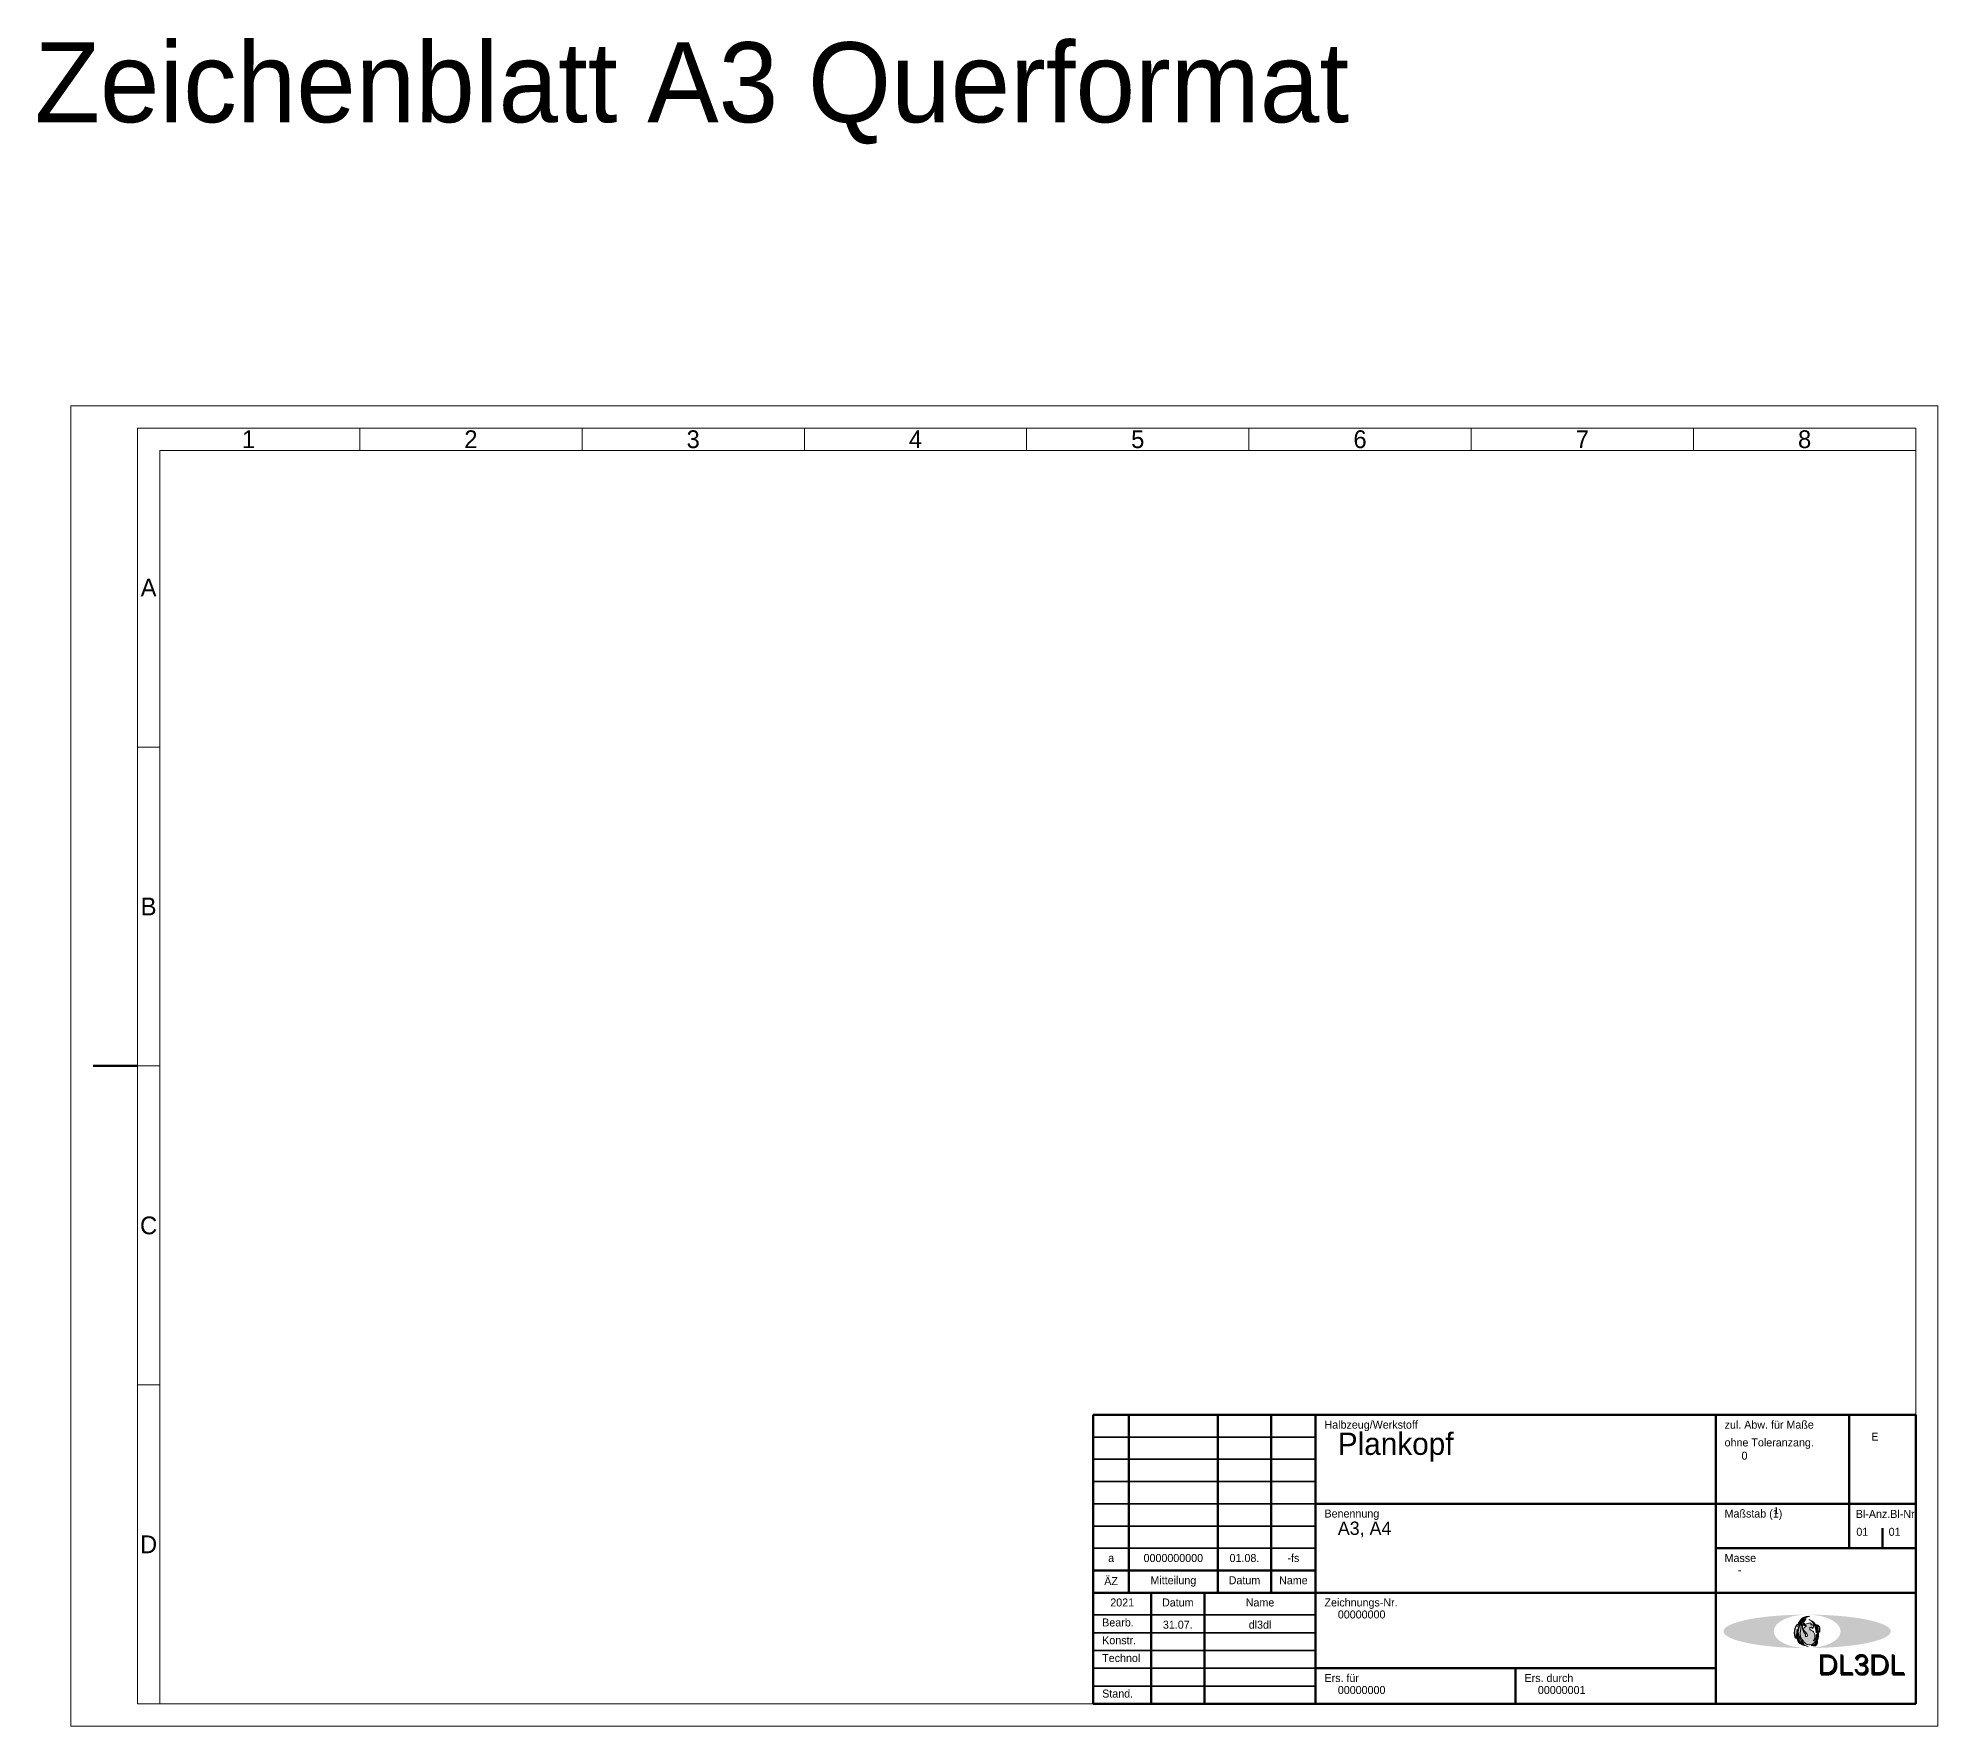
# Model space of a CAD drawing. Header units: millimetres. Extents: x -10 to 4154, y -219 to 3798.
# Drawn here: x 3111.5 to 3538.9, y 367.3 to 747.1 of the extents above; entities that cross this region are included whole.
import ezdxf
from ezdxf.enums import TextEntityAlignment as Align

# ---------------------------------------------------------------- set-up
doc = ezdxf.new("R2010")
doc.units = ezdxf.units.MM
for name, color, linetype, lineweight, true_color in [('_Logo_A_oval', 1, 'Continuous', 5, 0xff0000), ('_Logo_B_oval', 30, 'Continuous', 5, 0xff7f00), ('_Logo_C_oval', 16, 'Continuous', 5, 0x4c0000), ('_Logo_Phoenix', 96, 'Continuous', 5, 0x004c00), ('_Logo_Text1', 5, 'Continuous', 5, 0x0000ff), ('_Logo_Text2', 1, 'Continuous', 5, 0xff0000), ('Begrenzungslinie Felder', 5, 'Continuous', 50, 0x0000ff), ('Begrenzungslinie Schriftfeld', 30, 'Continuous', 100, 0xff7f00), ('Blattformate', 2, 'Continuous', 5, 0xffff00), ('Legende', 7, 'Continuous', 5, 0x000000), ('Lochung', 94, 'Continuous', 50, 0x008000), ('PK_Txt_ausgef', 3, 'Continuous', 5, 0x00ff00), ('Text_Ausgef', 3, 'Continuous', 5, 0x00ff00), ('Text_Vorgabe', 1, 'Continuous', 5, 0xff0000), ('Zeichnungsrahmen_1', 7, 'Continuous', 5, 0x000000), ('Zeilenlinie', 134, 'Continuous', 35, 0x008080)]:
    doc.layers.add(name, color=color, linetype=linetype, lineweight=lineweight, true_color=true_color)
doc.styles.add('textstyle0', font='')
doc.styles.add('textstyle1', font='')
doc.styles.add('textstyle10', font='')
doc.styles.add('textstyle11', font='')
doc.styles.add('textstyle12', font='')
doc.styles.add('textstyle13', font='')
doc.styles.add('textstyle14', font='')
doc.styles.add('textstyle15', font='')
doc.styles.add('textstyle16', font='')
doc.styles.add('textstyle17', font='')
doc.styles.add('textstyle18', font='')
doc.styles.add('textstyle19', font='')
doc.styles.add('textstyle20', font='')
doc.styles.add('textstyle21', font='')
doc.styles.add('textstyle22', font='')
doc.styles.add('textstyle23', font='')
doc.styles.add('textstyle262', font='')
doc.styles.add('textstyle264', font='')
doc.styles.add('textstyle266', font='')
doc.styles.add('textstyle268', font='')
doc.styles.add('textstyle270', font='')
doc.styles.add('textstyle272', font='')
doc.styles.add('textstyle274', font='')
doc.styles.add('textstyle275', font='')
doc.styles.add('textstyle276', font='')
doc.styles.add('textstyle289', font='')
doc.styles.add('textstyle292', font='')
doc.styles.add('textstyle294', font='')
doc.styles.add('textstyle4', font='')
doc.styles.add('textstyle5', font='')
doc.styles.add('textstyle569', font='')
doc.styles.add('textstyle6', font='')
doc.styles.add('textstyle7', font='')
doc.styles.add('textstyle796', font='')
doc.styles.add('textstyle797', font='')
doc.styles.add('textstyle798', font='')
doc.styles.add('textstyle799', font='')
doc.styles.add('textstyle8', font='')
doc.styles.add('textstyle800', font='')
doc.styles.add('textstyle801', font='')
doc.styles.add('textstyle802', font='')
doc.styles.add('textstyle803', font='')
doc.styles.add('textstyle804', font='')
doc.styles.add('textstyle805', font='')
doc.styles.add('textstyle806', font='')
doc.styles.add('textstyle807', font='')
doc.styles.add('textstyle810', font='')
doc.styles.add('textstyle811', font='')
doc.styles.add('textstyle812', font='')
doc.styles.add('textstyle813', font='')
doc.styles.add('textstyle814', font='')
doc.styles.add('textstyle815', font='')
doc.styles.add('textstyle9', font='')
doc.styles.get('textstyle0').set_extended_font_data('Arial')
doc.styles.get('textstyle1').set_extended_font_data('Arial')
doc.styles.get('textstyle10').set_extended_font_data('TGL 31034-1')
doc.styles.get('textstyle11').set_extended_font_data('TGL 31034-1')
doc.styles.get('textstyle12').set_extended_font_data('TGL 31034-1')
doc.styles.get('textstyle13').set_extended_font_data('TGL 31034-1')
doc.styles.get('textstyle14').set_extended_font_data('TGL 31034-1')
doc.styles.get('textstyle15').set_extended_font_data('TGL 31034-1')
doc.styles.get('textstyle16').set_extended_font_data('TGL 31034-1')
doc.styles.get('textstyle17').set_extended_font_data('TGL 31034-1')
doc.styles.get('textstyle18').set_extended_font_data('TGL 31034-1')
doc.styles.get('textstyle19').set_extended_font_data('TGL 31034-1')
doc.styles.get('textstyle20').set_extended_font_data('TGL 31034-1')
doc.styles.get('textstyle21').set_extended_font_data('TGL 31034-1')
doc.styles.get('textstyle22').set_extended_font_data('TGL 31034-1')
doc.styles.get('textstyle23').set_extended_font_data('TGL 31034-1')
doc.styles.get('textstyle262').set_extended_font_data('TGL 31034-1')
doc.styles.get('textstyle264').set_extended_font_data('TGL 31034-1')
doc.styles.get('textstyle266').set_extended_font_data('TGL 31034-1')
doc.styles.get('textstyle268').set_extended_font_data('TGL 31034-1')
doc.styles.get('textstyle270').set_extended_font_data('TGL 31034-1')
doc.styles.get('textstyle272').set_extended_font_data('TGL 31034-1')
doc.styles.get('textstyle274').set_extended_font_data('TGL 31034-1')
doc.styles.get('textstyle275').set_extended_font_data('TGL 31034-1')
doc.styles.get('textstyle276').set_extended_font_data('TGL 31034-1')
doc.styles.get('textstyle289').set_extended_font_data('TGL 31034-1')
doc.styles.get('textstyle292').set_extended_font_data('TGL 31034-1')
doc.styles.get('textstyle294').set_extended_font_data('TGL 31034-1')
doc.styles.get('textstyle4').set_extended_font_data('TGL 31034-1')
doc.styles.get('textstyle5').set_extended_font_data('TGL 31034-1')
doc.styles.get('textstyle569').set_extended_font_data('TGL 31034-1')
doc.styles.get('textstyle6').set_extended_font_data('TGL 31034-1')
doc.styles.get('textstyle7').set_extended_font_data('TGL 31034-1')
doc.styles.get('textstyle796').set_extended_font_data('TGL 31034-1')
doc.styles.get('textstyle797').set_extended_font_data('TGL 31034-1')
doc.styles.get('textstyle798').set_extended_font_data('TGL 31034-1')
doc.styles.get('textstyle799').set_extended_font_data('TGL 31034-1')
doc.styles.get('textstyle8').set_extended_font_data('TGL 31034-1')
doc.styles.get('textstyle800').set_extended_font_data('TGL 31034-1')
doc.styles.get('textstyle801').set_extended_font_data('TGL 31034-1')
doc.styles.get('textstyle802').set_extended_font_data('TGL 31034-1')
doc.styles.get('textstyle803').set_extended_font_data('TGL 31034-1')
doc.styles.get('textstyle804').set_extended_font_data('TGL 31034-1')
doc.styles.get('textstyle805').set_extended_font_data('TGL 31034-1')
doc.styles.get('textstyle806').set_extended_font_data('TGL 31034-1')
doc.styles.get('textstyle807').set_extended_font_data('TGL 31034-1')
doc.styles.get('textstyle810').set_extended_font_data('TGL 31034-1')
doc.styles.get('textstyle811').set_extended_font_data('TGL 31034-1')
doc.styles.get('textstyle812').set_extended_font_data('TGL 31034-1')
doc.styles.get('textstyle813').set_extended_font_data('TGL 31034-1')
doc.styles.get('textstyle814').set_extended_font_data('TGL 31034-1')
doc.styles.get('textstyle815').set_extended_font_data('TGL 31034-1')
doc.styles.get('textstyle9').set_extended_font_data('TGL 31034-1')

msp = doc.modelspace()

# ---------------------------------------------------------------- hatches: boundary and pattern name
at = {"layer": '_Logo_A_oval'}
h = msp.add_hatch(color=256, dxfattribs=at)
edge = h.paths.add_edge_path()
edge.add_ellipse((3509.43, 388.62), major_axis=(7.52, 0), ratio=0.5, start_angle=0, end_angle=360)
edge = h.paths.add_edge_path()
edge.add_ellipse((3509.43, 388.62), major_axis=(11.29, 0), ratio=0.333333, start_angle=0, end_angle=360)
at = {"layer": '_Logo_B_oval'}
h = msp.add_hatch(color=256, dxfattribs=at)
edge = h.paths.add_edge_path()
edge.add_ellipse((3509.43, 388.62), major_axis=(11.29, 0), ratio=0.333333, start_angle=0, end_angle=360)
edge = h.paths.add_edge_path()
edge.add_ellipse((3509.43, 388.62), major_axis=(15.05, 0), ratio=0.25, start_angle=0, end_angle=360)
at = {"layer": '_Logo_C_oval'}
h = msp.add_hatch(color=256, dxfattribs=at)
edge = h.paths.add_edge_path()
edge.add_ellipse((3509.43, 388.62), major_axis=(15.05, 0), ratio=0.25, start_angle=0, end_angle=360)
edge = h.paths.add_edge_path()
edge.add_ellipse((3509.43, 388.62), major_axis=(18.81, 0), ratio=0.2, start_angle=0, end_angle=360)
at = {"layer": '_Logo_Phoenix'}
h = msp.add_hatch(color=256, dxfattribs=at)
edge = h.paths.add_edge_path()
edge.add_spline(control_points=[(3507.25, 390.22), (3506.04, 389.08), (3506.63, 387.16), (3506.89, 387.03)], knot_values=[0, 0, 0, 0, 1, 1, 1, 1], degree=3, periodic=0)
edge.add_spline(control_points=[(3506.89, 387.03), (3506.81, 387.1), (3506.23, 389.01), (3507.25, 390.22)], knot_values=[0, 0, 0, 0, 1, 1, 1, 1], degree=3, periodic=0)
h = msp.add_hatch(color=256, dxfattribs=at)
edge = h.paths.add_edge_path()
edge.add_spline(control_points=[(3508.87, 388.15), (3509.18, 387.96), (3508.97, 387.61), (3508.97, 387.61), (3508.97, 387.61), (3509.04, 387.43), (3509.51, 387.42), (3509.44, 387.86), (3509.35, 388.15), (3508.96, 388.54), (3508.65, 388.8), (3508.53, 389.15), (3508.76, 389.51), (3509.14, 389.76), (3509.21, 389.85), (3509.15, 389.98), (3508.94, 389.98), (3508.75, 389.93), (3508.59, 390.01), (3508.63, 390.28), (3508.87, 390.4), (3508.88, 390.41), (3508.88, 390.4), (3508.81, 390.29), (3508.7, 390.21), (3508.8, 390.13), (3509.08, 390.21), (3509.42, 390.39), (3510.03, 390.52), (3510.25, 390.49), (3510.28, 390.43), (3510.31, 390.24), (3510.23, 390.08), (3510.53, 390.11), (3510.74, 390.02), (3510.91, 389.84), (3510.87, 389.56), (3510.67, 389.3), (3510.59, 389.24), (3510.59, 389.24), (3510.57, 389.39), (3510.52, 389.54), (3510.34, 389.58), (3510.09, 389.54), (3509.98, 389.3), (3510, 389), (3510.22, 388.91), (3510.66, 388.76), (3510.87, 388.49)], knot_values=[0, 0, 0, 0, 1, 2, 3, 4, 5, 6, 7, 8, 9, 10, 11, 12, 13, 14, 15, 16, 17, 18, 19, 20, 21, 22, 23, 24, 25, 26, 27, 28, 29, 30, 31, 32, 33, 34, 35, 36, 37, 38, 39, 40, 41, 42, 43, 44, 45, 46, 46, 46, 46], degree=3, periodic=0)
edge.add_spline(control_points=[(3510.87, 388.49), (3511.07, 388.14), (3511.21, 387.65), (3511.13, 387.18), (3510.96, 386.75), (3510.8, 386.48), (3510.8, 386.48), (3511.32, 386.79), (3511.46, 387.32), (3511.45, 387.73), (3511.41, 387.84), (3511.56, 387.57), (3511.58, 387.09), (3511.48, 386.79), (3511.06, 386.02), (3510.62, 385.73), (3510.13, 385.6), (3509.54, 385.59), (3509.17, 385.78), (3509.17, 385.78), (3509.17, 385.78)], knot_values=[0, 0, 0, 0, 1, 2, 3, 4, 5, 6, 7, 8, 9, 10, 11, 12, 13, 14, 15, 16, 17, 18, 18, 18, 18], degree=3, periodic=0)
edge.add_spline(control_points=[(3509.17, 385.78), (3509.17, 385.78), (3509.12, 385.75), (3506.23, 389.08), (3509.23, 391.48)], knot_values=[0, 0, 0, 0, 1, 2, 2, 2, 2], degree=3, periodic=0)
edge.add_spline(control_points=[(3509.23, 391.48), (3507.91, 389.76), (3508.87, 388.15), (3508.87, 388.15), (3508.87, 388.15), (3508.87, 388.15), (3508.87, 388.15)], knot_values=[0, 0, 0, 0, 1, 2, 3, 4, 4, 4, 4], degree=3, periodic=0)
h = msp.add_hatch(color=256, dxfattribs=at)
edge = h.paths.add_edge_path()
edge.add_spline(control_points=[(3508.78, 391.53), (3507.3, 388.63), (3508.68, 385.62), (3508.68, 385.6), (3508.68, 385.6), (3506.53, 388.67), (3508.78, 391.53), (3508.78, 391.53), (3508.78, 391.53)], knot_values=[0, 0, 0, 0, 1, 2, 3, 4, 5, 6, 6, 6, 6], degree=3, periodic=0)
h = msp.add_hatch(color=256, dxfattribs=at)
edge = h.paths.add_edge_path()
edge.add_spline(control_points=[(3507.11, 389.01), (3507.18, 386.18), (3509.64, 385.21), (3509.64, 385.21), (3509.64, 385.21), (3506.87, 385.89), (3507.13, 388.98), (3507.13, 388.98), (3507.11, 389.01)], knot_values=[0, 0, 0, 0, 1, 2, 3, 4, 5, 6, 6, 6, 6], degree=3, periodic=0)
h = msp.add_hatch(color=256, dxfattribs=at)
edge = h.paths.add_edge_path()
edge.add_spline(control_points=[(3510, 392.07), (3508.01, 391.59), (3507.27, 389.68), (3507.27, 389.68)], knot_values=[0, 0, 0, 0, 1, 1, 1, 1], degree=3, periodic=0)
edge.add_spline(control_points=[(3507.27, 389.68), (3507.3, 389.82), (3507.57, 392.06), (3510, 392.07)], knot_values=[0, 0, 0, 0, 1, 1, 1, 1], degree=3, periodic=0)
h = msp.add_hatch(color=256, dxfattribs=at)
edge = h.paths.add_edge_path()
edge.add_spline(control_points=[(3511.32, 389.22), (3511.36, 388.98), (3511.39, 388.79), (3511.41, 388.49), (3511.42, 388.26), (3511.41, 388.26), (3511.41, 388.26), (3511.52, 388.57), (3511.52, 388.95), (3511.44, 389.62), (3511.23, 390.23), (3511.05, 390.53), (3510.54, 390.95), (3509.86, 391.25), (3509.86, 391.25), (3509.86, 391.25)], knot_values=[0, 0, 0, 0, 1, 2, 3, 4, 5, 6, 7, 8, 9, 10, 11, 12, 13, 13, 13, 13], degree=3, periodic=0)
edge.add_spline(control_points=[(3509.86, 391.25), (3510.27, 391.04), (3510.5, 390.81), (3510.74, 390.5), (3510.99, 390.17), (3511.22, 389.66), (3511.32, 389.22)], knot_values=[0, 0, 0, 0, 1, 2, 3, 4, 4, 4, 4], degree=3, periodic=0)
h = msp.add_hatch(color=256, dxfattribs=at)
edge = h.paths.add_edge_path()
edge.add_spline(control_points=[(3511.97, 387.61), (3511.95, 387.23), (3511.83, 386.72), (3511.67, 386.44), (3511.31, 386.1), (3511.11, 385.9), (3511.11, 385.9), (3511.25, 386.16), (3511.45, 386.48), (3511.57, 386.79), (3511.58, 387.09), (3511.44, 387.78)], knot_values=[0, 0, 0, 0, 1, 2, 3, 4, 5, 6, 7, 8, 9, 9, 9, 9], degree=3, periodic=0)
edge.add_spline(control_points=[(3511.44, 387.78), (3511.63, 387.87), (3511.67, 388.08), (3511.69, 388.72), (3511.65, 389.28), (3511.64, 389.59), (3511.44, 390.2), (3511.33, 390.28), (3511.67, 389.85), (3511.78, 389.55), (3511.89, 389.12), (3511.95, 388.71), (3511.98, 388.14), (3511.97, 387.61)], knot_values=[0, 0, 0, 0, 1, 2, 3, 4, 5, 6, 7, 8, 9, 10, 11, 11, 11, 11], degree=3, periodic=0)
h = msp.add_hatch(color=256, dxfattribs=at)
edge = h.paths.add_edge_path()
edge.add_spline(control_points=[(3512.23, 388.47), (3512.23, 388.87), (3512.17, 389.14), (3512.11, 389.44), (3511.99, 389.68), (3511.72, 390.06), (3511.72, 390.06), (3511.72, 390.06)], knot_values=[0, 0, 0, 0, 1, 2, 3, 4, 5, 5, 5, 5], degree=3, periodic=0)
edge.add_spline(control_points=[(3511.72, 390.06), (3512.35, 389.74), (3512.23, 388.47), (3512.23, 388.47), (3512.23, 388.47)], knot_values=[0, 0, 0, 0, 1, 2, 2, 2, 2], degree=3, periodic=0)
h = msp.add_hatch(color=256, dxfattribs=at)
edge = h.paths.add_edge_path()
edge.add_spline(control_points=[(3510.43, 385.47), (3510.7, 385.36), (3511.15, 385.35), (3511.39, 385.42), (3511.61, 385.67), (3511.75, 386.01), (3511.77, 386.26), (3511.79, 386.37), (3511.79, 386.37), (3511.79, 386.37), (3511.7, 386.15), (3511.63, 386.07), (3511.45, 385.85), (3511.26, 385.72), (3511.08, 385.64), (3510.8, 385.55), (3510.52, 385.53), (3510.43, 385.53), (3510.33, 385.54), (3510.33, 385.53), (3510.33, 385.53), (3510.39, 385.49), (3510.43, 385.47), (3510.43, 385.47), (3510.43, 385.47)], knot_values=[0, 0, 0, 0, 1, 2, 3, 4, 5, 6, 7, 8, 9, 10, 11, 12, 13, 14, 15, 16, 17, 18, 19, 20, 21, 22, 22, 22, 22], degree=3, periodic=0)

# ---------------------------------------------------------------- linework, layer by layer
for points in [[(3507.25, 390.22), (3506.04, 389.08), (3506.63, 387.16), (3506.89, 387.03)], [(3509.23, 391.48), (3506.23, 389.08), (3509.12, 385.75), (3509.17, 385.78), (3509.17, 385.78)], [(3507.25, 390.22), (3506.23, 389.01), (3506.81, 387.1), (3506.89, 387.03)], [(3507.11, 389.01), (3507.18, 386.18), (3509.64, 385.21), (3509.64, 385.21), (3509.64, 385.21), (3506.87, 385.89), (3507.13, 388.98), (3507.13, 388.98), (3507.11, 389.01)], [(3508.78, 391.53), (3507.3, 388.63), (3508.68, 385.62), (3508.68, 385.6), (3508.68, 385.6), (3506.53, 388.67), (3508.78, 391.53), (3508.78, 391.53), (3508.78, 391.53)], [(3510, 392.07), (3507.57, 392.06), (3507.3, 389.82), (3507.27, 389.68)], [(3510, 392.07), (3508.01, 391.59), (3507.27, 389.68), (3507.27, 389.68)], [(3509.23, 391.48), (3507.91, 389.76), (3508.87, 388.15), (3508.87, 388.15), (3508.87, 388.15), (3508.87, 388.15), (3508.87, 388.15)], [(3508.87, 388.15), (3509.18, 387.96), (3508.97, 387.61), (3508.97, 387.61), (3508.97, 387.61), (3509.04, 387.43), (3509.51, 387.42), (3509.44, 387.86), (3509.35, 388.15), (3508.96, 388.54), (3508.65, 388.8), (3508.53, 389.15), (3508.76, 389.51), (3509.14, 389.76), (3509.21, 389.85), (3509.15, 389.98), (3508.94, 389.98), (3508.75, 389.93), (3508.59, 390.01), (3508.63, 390.28), (3508.87, 390.4), (3508.88, 390.41), (3508.88, 390.4), (3508.81, 390.29), (3508.7, 390.21), (3508.8, 390.13), (3509.08, 390.21), (3509.42, 390.39), (3510.03, 390.52), (3510.25, 390.49), (3510.28, 390.43), (3510.31, 390.24), (3510.23, 390.08), (3510.53, 390.11), (3510.74, 390.02), (3510.91, 389.84), (3510.87, 389.56), (3510.67, 389.3), (3510.59, 389.24), (3510.59, 389.24), (3510.57, 389.39), (3510.52, 389.54), (3510.34, 389.58), (3510.09, 389.54), (3509.98, 389.3), (3510, 389), (3510.22, 388.91), (3510.66, 388.76), (3510.87, 388.49)], [(3509.86, 391.25), (3510.27, 391.04), (3510.5, 390.81), (3510.74, 390.5), (3510.99, 390.17), (3511.22, 389.66), (3511.32, 389.22)], [(3511.32, 389.22), (3511.36, 388.98), (3511.39, 388.79), (3511.41, 388.49), (3511.42, 388.26), (3511.41, 388.26), (3511.41, 388.26), (3511.52, 388.57), (3511.52, 388.95), (3511.44, 389.62), (3511.23, 390.23), (3511.05, 390.53), (3510.54, 390.95), (3509.86, 391.25), (3509.86, 391.25), (3509.86, 391.25)], [(3511.44, 387.78), (3511.63, 387.87), (3511.67, 388.08), (3511.69, 388.72), (3511.65, 389.28), (3511.64, 389.59), (3511.44, 390.2), (3511.33, 390.28), (3511.67, 389.85), (3511.78, 389.55), (3511.89, 389.12), (3511.95, 388.71), (3511.98, 388.14), (3511.97, 387.61)], [(3511.72, 390.06), (3512.35, 389.74), (3512.23, 388.47), (3512.23, 388.47), (3512.23, 388.47)], [(3512.23, 388.47), (3512.23, 388.87), (3512.17, 389.14), (3512.11, 389.44), (3511.99, 389.68), (3511.72, 390.06), (3511.72, 390.06), (3511.72, 390.06)], [(3510.87, 388.49), (3511.07, 388.14), (3511.21, 387.65), (3511.13, 387.18), (3510.96, 386.75), (3510.8, 386.48), (3510.8, 386.48), (3511.32, 386.79), (3511.46, 387.32), (3511.45, 387.73), (3511.41, 387.84), (3511.56, 387.57), (3511.58, 387.09), (3511.48, 386.79), (3511.06, 386.02), (3510.62, 385.73), (3510.13, 385.6), (3509.54, 385.59), (3509.17, 385.78), (3509.17, 385.78), (3509.17, 385.78)], [(3510.43, 385.47), (3510.7, 385.36), (3511.15, 385.35), (3511.39, 385.42), (3511.61, 385.67), (3511.75, 386.01), (3511.77, 386.26), (3511.79, 386.37), (3511.79, 386.37), (3511.79, 386.37), (3511.7, 386.15), (3511.63, 386.07), (3511.45, 385.85), (3511.26, 385.72), (3511.08, 385.64), (3510.8, 385.55), (3510.52, 385.53), (3510.43, 385.53), (3510.33, 385.54), (3510.33, 385.53), (3510.33, 385.53), (3510.39, 385.49), (3510.43, 385.47), (3510.43, 385.47), (3510.43, 385.47)], [(3511.97, 387.61), (3511.95, 387.23), (3511.83, 386.72), (3511.67, 386.44), (3511.31, 386.1), (3511.11, 385.9), (3511.11, 385.9), (3511.25, 386.16), (3511.45, 386.48), (3511.57, 386.79), (3511.58, 387.09), (3511.44, 387.78)]]:
    msp.add_open_spline(points, degree=3, dxfattribs=at)
at = {"layer": 'Begrenzungslinie Felder'}
for p, q in [((3356.85, 437.32), (3356.85, 397.32)), ((3376.85, 437.32), (3376.85, 397.32)), ((3388.85, 437.32), (3388.85, 397.32)), ((3398.85, 372.32), (3398.85, 437.32)), ((3488.85, 437.32), (3488.85, 417.32)), ((3518.85, 437.32), (3518.85, 407.32)), ((3488.85, 417.32), (3398.85, 417.32)), ((3488.85, 417.32), (3488.85, 380.32)), ((3533.85, 417.32), (3488.85, 417.32)), ((3526.35, 407.32), (3526.35, 411.82)), ((3518.85, 407.32), (3488.85, 407.32)), ((3526.35, 407.32), (3518.85, 407.32)), ((3533.85, 407.32), (3526.35, 407.32)), ((3348.85, 402.32), (3398.85, 402.32)), ((3348.85, 397.32), (3398.85, 397.32)), ((3361.85, 372.32), (3361.85, 397.32)), ((3373.85, 372.32), (3373.85, 397.32)), ((3398.85, 397.32), (3488.85, 397.32)), ((3488.85, 397.32), (3533.85, 397.32)), ((3488.85, 380.32), (3398.85, 380.32)), ((3443.85, 372.32), (3443.85, 380.32)), ((3488.85, 372.32), (3488.85, 380.32))]:
    msp.add_line(p, q, dxfattribs=at)
at = {"layer": 'Begrenzungslinie Schriftfeld'}
for p, q in [((3348.85, 437.32), (3356.85, 437.32)), ((3348.85, 437.32), (3348.85, 432.32)), ((3356.85, 437.32), (3376.85, 437.32)), ((3376.85, 437.32), (3388.85, 437.32)), ((3388.85, 437.32), (3398.85, 437.32)), ((3398.85, 437.32), (3488.85, 437.32)), ((3533.85, 437.32), (3488.85, 437.32)), ((3533.85, 437.32), (3533.85, 417.32)), ((3348.85, 432.32), (3348.85, 427.32)), ((3348.85, 427.32), (3348.85, 422.32)), ((3348.85, 422.32), (3348.85, 417.32)), ((3348.85, 417.32), (3348.85, 412.32)), ((3533.85, 417.32), (3533.85, 407.32)), ((3348.85, 412.32), (3348.85, 407.32)), ((3348.85, 407.32), (3348.85, 402.32)), ((3533.85, 407.32), (3533.85, 372.32)), ((3348.85, 402.32), (3348.85, 397.32)), ((3348.85, 392.32), (3348.85, 397.32)), ((3348.85, 388.32), (3348.85, 392.32)), ((3348.85, 384.32), (3348.85, 388.32)), ((3348.85, 380.32), (3348.85, 384.32)), ((3348.85, 376.32), (3348.85, 380.32)), ((3348.85, 372.32), (3348.85, 376.32)), ((3361.85, 372.32), (3348.85, 372.32)), ((3373.85, 372.32), (3361.85, 372.32)), ((3398.85, 372.32), (3373.85, 372.32)), ((3398.85, 372.32), (3443.85, 372.32)), ((3443.85, 372.32), (3488.85, 372.32)), ((3488.85, 372.32), (3533.85, 372.32))]:
    msp.add_line(p, q, dxfattribs=at)
at = {"layer": 'Blattformate'}
for p, q in [((3118.85, 367.32), (3118.85, 664.32)), ((3118.85, 664.32), (3538.85, 664.32)), ((3538.85, 367.32), (3538.85, 664.32)), ((3118.85, 367.32), (3538.85, 367.32))]:
    msp.add_line(p, q, dxfattribs=at)
at = {"layer": 'Lochung'}
msp.add_line((3123.85, 515.82), (3133.85, 515.82), dxfattribs=at)
at = {"layer": 'Zeichnungsrahmen_1'}
for p, q in [((3533.85, 659.32), (3133.85, 659.32)), ((3133.85, 659.32), (3133.85, 372.32)), ((3183.85, 659.32), (3183.85, 654.32)), ((3233.85, 659.32), (3233.85, 654.32)), ((3283.85, 659.32), (3283.85, 654.32)), ((3333.85, 659.32), (3333.85, 654.32)), ((3383.85, 659.32), (3383.85, 654.32)), ((3433.85, 659.32), (3433.85, 654.32)), ((3483.85, 659.32), (3483.85, 654.32)), ((3533.85, 437.32), (3533.85, 659.32)), ((3138.85, 372.32), (3138.85, 654.32)), ((3138.85, 654.32), (3533.85, 654.32)), ((3133.85, 587.57), (3138.85, 587.57)), ((3133.85, 515.82), (3138.85, 515.82)), ((3133.85, 444.07), (3138.85, 444.07)), ((3133.85, 372.32), (3348.85, 372.32))]:
    msp.add_line(p, q, dxfattribs=at)
at = {"layer": 'Zeilenlinie'}
for p, q in [((3348.85, 432.32), (3398.85, 432.32)), ((3348.85, 427.32), (3398.85, 427.32)), ((3348.85, 422.32), (3398.85, 422.32)), ((3348.85, 417.32), (3398.85, 417.32)), ((3348.85, 412.32), (3398.85, 412.32)), ((3348.85, 407.32), (3398.85, 407.32)), ((3348.85, 392.32), (3398.85, 392.32)), ((3348.85, 388.32), (3398.85, 388.32)), ((3348.85, 384.32), (3398.85, 384.32)), ((3348.85, 380.32), (3398.85, 380.32)), ((3348.85, 376.32), (3398.85, 376.32)), ((3348.85, 376.32), (3398.85, 376.32))]:
    msp.add_line(p, q, dxfattribs=at)

# ---------------------------------------------------------------- texts
at = {"layer": '_Logo_Text1', "style": 'textstyle0'}
msp.add_text('DL3DL', height=4.514, dxfattribs=at).set_placement((3521.8, 380.93), align=Align.MIDDLE_CENTER)
at = {"layer": '_Logo_Text2', "style": 'textstyle1'}
msp.add_text('DL3DL', height=4.514, dxfattribs=at).set_placement((3521.59, 381.22), align=Align.MIDDLE_CENTER)
at = {"layer": 'Legende', "style": 'textstyle569'}
msp.add_text('Zeichenblatt A3 Querformat', height=18, dxfattribs=at).set_placement((3110.71, 746.13), align=Align.TOP_LEFT)
at = {"layer": 'PK_Txt_ausgef', "style": 'textstyle811'}
msp.add_text('1', height=1.5, dxfattribs=at).set_placement((3501.92, 415.79), align=Align.MIDDLE_LEFT)
at = {"layer": 'Text_Ausgef'}
for s, height, style, p in [('Plankopf', 5, 'textstyle799', (3403.85, 433.32)), ('E', 1.8, 'textstyle810', (3523.85, 433.32)), ('0', 1.8, 'textstyle814', (3494.66, 429.04)), ('A3, A4', 3, 'textstyle798', (3403.85, 413.32)), ('01', 1.8, 'textstyle812', (3520.49, 411.92)), ('01', 1.8, 'textstyle813', (3527.75, 411.92)), ('-', 1.8, 'textstyle815', (3493.85, 403.32)), ('00000000', 1.8, 'textstyle797', (3403.85, 393.32)), ('00000000', 1.8, 'textstyle803', (3403.85, 376.32)), ('00000001', 1.8, 'textstyle796', (3448.85, 376.32))]:
    msp.add_text(s, height=height, dxfattribs=dict(at, style=style)).set_placement(p, align=Align.TOP_LEFT)
for s, style, p in [('0000000000', 'textstyle806', (3366.85, 406.02)), ('01.08.', 'textstyle807', (3382.85, 406.02)), ('-fs', 'textstyle800', (3393.85, 406.02)), ('a', 'textstyle805', (3352.85, 406.02)), ('2021', 'textstyle804', (3355.35, 396.02)), ('31.07.', 'textstyle801', (3367.85, 391.02)), ('dl3dl', 'textstyle802', (3386.35, 391.02))]:
    msp.add_text(s, height=1.8, dxfattribs=dict(at, style=style)).set_placement(p, align=Align.TOP_CENTER)
at = {"layer": 'Text_Vorgabe'}
for s, style, p in [('Halbzeug/Werkstoff', 'textstyle10', (3400.85, 436.02)), ('zul. Abw. für Maße', 'textstyle7', (3490.85, 436.02)), ('ohne Toleranzang.', 'textstyle8', (3490.85, 432.02)), ('Benennung', 'textstyle11', (3400.85, 416.02)), ('Maßstab (1)', 'textstyle9', (3490.85, 416.02)), ('Bl-Anz.Bl-Nr.', 'textstyle5', (3520.36, 415.93)), ('Masse', 'textstyle4', (3490.85, 406.02)), ('Zeichnungs-Nr.', 'textstyle12', (3400.85, 396.02)), ('Bearb.', 'textstyle19', (3350.85, 391.52)), ('Konstr.', 'textstyle18', (3350.85, 387.52)), ('Technol', 'textstyle23', (3350.85, 383.52)), ('Ers. für', 'textstyle13', (3400.85, 379.02)), ('Ers. durch', 'textstyle6', (3445.85, 379.02)), ('Stand.', 'textstyle22', (3350.85, 375.52))]:
    msp.add_text(s, height=1.8, dxfattribs=dict(at, style=style)).set_placement(p, align=Align.TOP_LEFT)
for s, style, p in [('ÄZ', 'textstyle14', (3352.85, 400.82)), ('Mitteilung', 'textstyle15', (3366.85, 401.02)), ('Datum', 'textstyle16', (3382.85, 401.02)), ('Name', 'textstyle17', (3393.85, 401.02)), ('Datum', 'textstyle20', (3367.85, 396.02)), ('Name', 'textstyle21', (3386.35, 396.02))]:
    msp.add_text(s, height=1.8, dxfattribs=dict(at, style=style)).set_placement(p, align=Align.TOP_CENTER)
at = {"layer": 'Zeichnungsrahmen_1'}
for s, style, p in [('1', 'textstyle276', (3158.85, 656.82)), ('2', 'textstyle274', (3208.85, 656.82)), ('3', 'textstyle275', (3258.85, 656.82)), ('4', 'textstyle270', (3308.85, 656.82)), ('5', 'textstyle272', (3358.85, 656.82)), ('6', 'textstyle266', (3408.85, 656.82)), ('7', 'textstyle268', (3458.85, 656.82)), ('8', 'textstyle262', (3508.85, 656.82)), ('A', 'textstyle264', (3136.35, 623.45)), ('B', 'textstyle292', (3136.35, 551.7)), ('C', 'textstyle294', (3136.35, 479.95)), ('D', 'textstyle289', (3136.35, 408.2))]:
    msp.add_text(s, height=4, dxfattribs=dict(at, style=style)).set_placement(p, align=Align.MIDDLE_CENTER)

doc.saveas('drawing.dxf')
